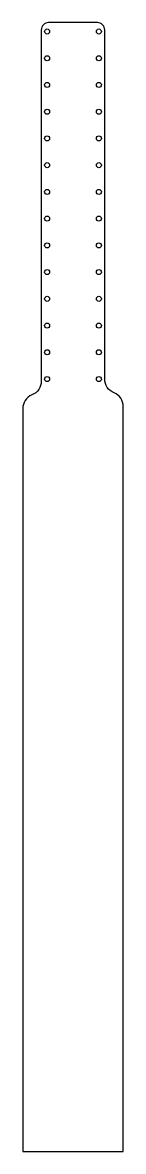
# Model space of a CAD drawing. Header units: millimetres. Extents: x -34 to 34, y -510 to 250.
import ezdxf

# ---------------------------------------------------------------- set-up
doc = ezdxf.new("R2010")
doc.units = ezdxf.units.MM

msp = doc.modelspace()

# ---------------------------------------------------------------- linework, layer by layer
msp.add_lwpolyline([(34, -8.54, 0.305615), (27.75, 0.73, -0.305615), (21.5, 10), (21.5, 245, 0.414214), (16.5, 250), (-16.5, 250, 0.414214), (-21.5, 245), (-21.5, 8.54, -0.305615), (-27.75, -0.73, 0.305615), (-34, -10), (-34, -510), (34, -510)], format="xyb", close=True)
for centre in [(-17.5, 244), (17.5, 244), (-17.5, 226), (17.5, 226), (-17.5, 208), (17.5, 208), (-17.5, 190), (17.5, 190), (-17.5, 172), (17.5, 172), (-17.5, 154), (17.5, 154), (-17.5, 136), (17.5, 136), (-17.5, 118), (17.5, 118), (-17.5, 100), (17.5, 100), (-17.5, 82), (17.5, 82), (-17.5, 64), (17.5, 64), (-17.5, 46), (17.5, 46), (-17.5, 28), (17.5, 28), (-17.5, 10), (17.5, 10)]:
    msp.add_circle(centre, 1.7)

doc.saveas('drawing.dxf')
